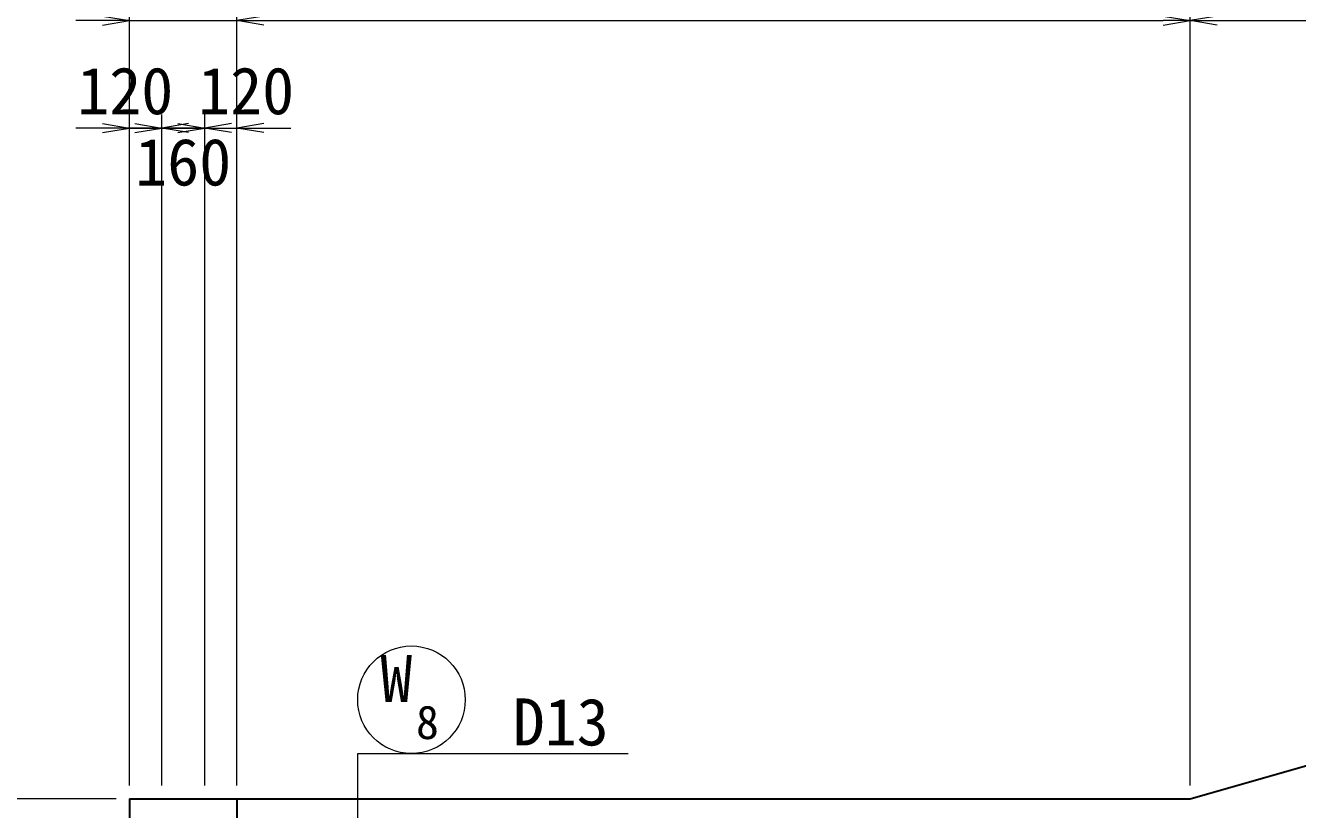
# Model space of a CAD drawing. Header units: millimetres. Extents: x 0 to 126150, y 0 to 29700.
# Drawn here: x 22399 to 27131, y 22182 to 25098 of the extents above; entities that cross this region are included whole.
import ezdxf
from ezdxf.enums import TextEntityAlignment as Align

# ---------------------------------------------------------------- set-up
doc = ezdxf.new("R2010")
doc.units = ezdxf.units.MM
doc.header["$LTSCALE"] = 500
doc.layers.get('Defpoints').update_dxf_attribs({"color": 8})
for name, color, linetype, lineweight in [('D-STR', 3, 'Continuous', 25), ('D-STR-DIM', 7, 'Continuous', 13), ('D-STR-HTXT', 4, 'Continuous', 13), ('D-STR-TXT', 7, 'Continuous', 13)]:
    doc.layers.add(name, color=color, linetype=linetype, lineweight=lineweight)
doc.styles.add('YOKO_GOTHIC', font='')
doc.styles.get('YOKO_GOTHIC').set_extended_font_data('MS Gothic')
doc.dimstyles.new('S50', dxfattribs={"dimscale": 50, "dimtxt": 3.5, "dimasz": 2, "dimexe": 1, "dimexo": 1, "dimgap": 1, "dimtad": 1, "dimdec": 0, "dimzin": 1, "dimdsep": 46, "dimtxsty": 'YOKO_GOTHIC', "dimblk": 'OPEN', "dimcen": 0, "dimclrd": 256, "dimclre": 256, "dimclrt": 256, "dimaunit": 1, "dimadec": 3, "dimazin": 0, "dimtfac": 1, "dimtdec": 0, "dimtix": 1, "dimtmove": 2, "dimatfit": 3, "dimldrblk": 'OPEN', "dimfxl": 1, "dimlwd": -1, "dimlwe": -1, "dimarcsym": 2})

# ---------------------------------------------------------------- blocks, each defined once
blk = doc.blocks.new('_Open')
at = {"color": 0, "linetype": 'ByBlock', "lineweight": -2}
for p, q in [((-1, 0.167), (0, 0)), ((-1, -0.167), (0, 0)), ((0, 0), (-1, 0))]:
    blk.add_line(p, q, dxfattribs=at)
blk = doc.blocks.new('*D321')
at = {"layer": 'D-STR-DIM', "ltscale": 1500, "transparency": 16777216}
for p, q in [((22786.4, 22272.2), (22786.4, 24766)), ((22906.4, 22272.2), (22906.4, 24766)), ((22686.4, 24716), (22586.4, 24716)), ((22786.4, 24716), (22906.4, 24716)), ((23006.4, 24716), (23106.4, 24716))]:
    blk.add_line(p, q, dxfattribs=at)
at = {"layer": 'Defpoints', "color": 0, "ltscale": 1500, "transparency": 16777216}
for p in [(22906.4, 24716), (22786.4, 22222.2), (22906.4, 22222.2)]:
    blk.add_point(p, dxfattribs=at)
at = {"layer": 'D-STR-DIM', "ltscale": 1500, "transparency": 16777216, "xscale": 100, "yscale": 100, "zscale": 100}
blk.add_blockref('_Open', (22786.4, 24716), dxfattribs=at)
at = {"layer": 'D-STR-DIM', "ltscale": 1500, "transparency": 16777216, "xscale": 100, "yscale": 100, "zscale": 100, "rotation": 180}
blk.add_blockref('_Open', (22906.4, 24716), dxfattribs=at)
at = {"layer": 'D-STR-DIM', "ltscale": 1500, "transparency": 16777216, "insert": (22770.8, 24853.5), "char_height": 175, "attachment_point": 5, "style": 'YOKO_GOTHIC'}
blk.add_mtext('120', dxfattribs=at)
blk = doc.blocks.new('*D322')
at = {"layer": 'D-STR-DIM', "ltscale": 1500, "transparency": 16777216}
for p, q in [((22906.4, 22272.2), (22906.4, 24766)), ((23066.4, 22272.2), (23066.4, 24766)), ((22806.4, 24716), (22706.4, 24716)), ((22906.4, 24716), (23066.4, 24716)), ((23166.4, 24716), (23266.4, 24716))]:
    blk.add_line(p, q, dxfattribs=at)
at = {"layer": 'Defpoints', "color": 0, "ltscale": 1500, "transparency": 16777216}
for p in [(23066.4, 24716), (22906.4, 22222.2), (23066.4, 22222.2)]:
    blk.add_point(p, dxfattribs=at)
at = {"layer": 'D-STR-DIM', "ltscale": 1500, "transparency": 16777216, "xscale": 100, "yscale": 100, "zscale": 100}
blk.add_blockref('_Open', (22906.4, 24716), dxfattribs=at)
at = {"layer": 'D-STR-DIM', "ltscale": 1500, "transparency": 16777216, "xscale": 100, "yscale": 100, "zscale": 100, "rotation": 180}
blk.add_blockref('_Open', (23066.4, 24716), dxfattribs=at)
at = {"layer": 'D-STR-DIM', "ltscale": 1500, "transparency": 16777216, "insert": (22986.4, 24588.6), "char_height": 175, "attachment_point": 5, "style": 'YOKO_GOTHIC'}
blk.add_mtext('160', dxfattribs=at)
blk = doc.blocks.new('*D323')
at = {"layer": 'D-STR-DIM', "ltscale": 1500, "transparency": 16777216}
for p, q in [((23066.4, 22272.2), (23066.4, 24766)), ((23186.4, 22272.2), (23186.4, 24766)), ((22966.4, 24716), (22866.4, 24716)), ((23066.4, 24716), (23186.4, 24716)), ((23286.4, 24716), (23386.4, 24716))]:
    blk.add_line(p, q, dxfattribs=at)
at = {"layer": 'Defpoints', "color": 0, "ltscale": 1500, "transparency": 16777216}
for p in [(23186.4, 24716), (23066.4, 22222.2), (23186.4, 22222.2)]:
    blk.add_point(p, dxfattribs=at)
at = {"layer": 'D-STR-DIM', "ltscale": 1500, "transparency": 16777216, "xscale": 100, "yscale": 100, "zscale": 100}
blk.add_blockref('_Open', (23066.4, 24716), dxfattribs=at)
at = {"layer": 'D-STR-DIM', "ltscale": 1500, "transparency": 16777216, "xscale": 100, "yscale": 100, "zscale": 100, "rotation": 180}
blk.add_blockref('_Open', (23186.4, 24716), dxfattribs=at)
at = {"layer": 'D-STR-DIM', "ltscale": 1500, "transparency": 16777216, "insert": (23220.5, 24853.5), "char_height": 175, "attachment_point": 5, "style": 'YOKO_GOTHIC'}
blk.add_mtext('120', dxfattribs=at)
blk = doc.blocks.new('*D324')
at = {"layer": 'D-STR-DIM', "ltscale": 1500, "transparency": 16777216}
for p, q in [((22786.4, 22272.2), (22786.4, 25166)), ((23186.4, 22272.2), (23186.4, 25166)), ((22686.4, 25116), (22586.4, 25116)), ((22786.4, 25116), (23186.4, 25116)), ((23286.4, 25116), (23386.4, 25116))]:
    blk.add_line(p, q, dxfattribs=at)
at = {"layer": 'Defpoints', "color": 0, "ltscale": 1500, "transparency": 16777216}
for p in [(23186.4, 25116), (22786.4, 22222.2), (23186.4, 22222.2)]:
    blk.add_point(p, dxfattribs=at)
at = {"layer": 'D-STR-DIM', "ltscale": 1500, "transparency": 16777216, "xscale": 100, "yscale": 100, "zscale": 100}
blk.add_blockref('_Open', (22786.4, 25116), dxfattribs=at)
at = {"layer": 'D-STR-DIM', "ltscale": 1500, "transparency": 16777216, "xscale": 100, "yscale": 100, "zscale": 100, "rotation": 180}
blk.add_blockref('_Open', (23186.4, 25116), dxfattribs=at)
at = {"layer": 'D-STR-DIM', "ltscale": 1500, "transparency": 16777216, "insert": (22986.4, 25253.5), "char_height": 175, "attachment_point": 5, "style": 'YOKO_GOTHIC'}
blk.add_mtext('400', dxfattribs=at)
blk = doc.blocks.new('*D325')
at = {"layer": 'D-STR-DIM', "ltscale": 1500, "transparency": 16777216}
for p, q in [((23186.4, 22272.2), (23186.4, 25166)), ((26731.9, 22272.2), (26731.9, 25166)), ((23286.4, 25116), (26631.9, 25116))]:
    blk.add_line(p, q, dxfattribs=at)
at = {"layer": 'Defpoints', "color": 0, "ltscale": 1500, "transparency": 16777216}
for p in [(26731.9, 25116), (23186.4, 22222.2), (26731.9, 22222.2)]:
    blk.add_point(p, dxfattribs=at)
at = {"layer": 'D-STR-DIM', "ltscale": 1500, "transparency": 16777216, "xscale": 100, "yscale": 100, "zscale": 100, "rotation": 180}
blk.add_blockref('_Open', (23186.4, 25116), dxfattribs=at)
at = {"layer": 'D-STR-DIM', "ltscale": 1500, "transparency": 16777216, "xscale": 100, "yscale": 100, "zscale": 100}
blk.add_blockref('_Open', (26731.9, 25116), dxfattribs=at)
at = {"layer": 'D-STR-DIM', "ltscale": 1500, "transparency": 16777216, "insert": (24959.2, 25253.5), "char_height": 175, "attachment_point": 5, "style": 'YOKO_GOTHIC'}
blk.add_mtext('3545', dxfattribs=at)
blk = doc.blocks.new('*D326')
at = {"layer": 'D-STR-DIM', "ltscale": 1500, "transparency": 16777216}
for p, q in [((26731.9, 22272.2), (26731.9, 25166)), ((34886.4, 24602.1), (34886.4, 25166)), ((26831.9, 25116), (34786.4, 25116))]:
    blk.add_line(p, q, dxfattribs=at)
at = {"layer": 'Defpoints', "color": 0, "ltscale": 1500, "transparency": 16777216}
for p in [(34886.4, 25116), (34886.4, 24552.1), (26731.9, 22222.2)]:
    blk.add_point(p, dxfattribs=at)
at = {"layer": 'D-STR-DIM', "ltscale": 1500, "transparency": 16777216, "xscale": 100, "yscale": 100, "zscale": 100, "rotation": 180}
blk.add_blockref('_Open', (26731.9, 25116), dxfattribs=at)
at = {"layer": 'D-STR-DIM', "ltscale": 1500, "transparency": 16777216, "xscale": 100, "yscale": 100, "zscale": 100}
blk.add_blockref('_Open', (34886.4, 25116), dxfattribs=at)
at = {"layer": 'D-STR-DIM', "ltscale": 1500, "transparency": 16777216, "insert": (30809.2, 25253.5), "char_height": 175, "attachment_point": 5, "style": 'YOKO_GOTHIC'}
blk.add_mtext('8155', dxfattribs=at)
blk = doc.blocks.new('*D327')
at = {"layer": 'D-STR-DIM', "ltscale": 1500, "transparency": 16777216}
for p, q in [((22786.4, 22272.2), (22786.4, 25566)), ((34886.4, 24602.1), (34886.4, 25566)), ((34786.4, 25516), (22886.4, 25516))]:
    blk.add_line(p, q, dxfattribs=at)
at = {"layer": 'Defpoints', "color": 0, "ltscale": 1500, "transparency": 16777216}
for p in [(22786.4, 25516), (34886.4, 24552.1), (22786.4, 22222.2)]:
    blk.add_point(p, dxfattribs=at)
at = {"layer": 'D-STR-DIM', "ltscale": 1500, "transparency": 16777216, "xscale": 100, "yscale": 100, "zscale": 100, "rotation": 180}
blk.add_blockref('_Open', (22786.4, 25516), dxfattribs=at)
at = {"layer": 'D-STR-DIM', "ltscale": 1500, "transparency": 16777216, "xscale": 100, "yscale": 100, "zscale": 100}
blk.add_blockref('_Open', (34886.4, 25516), dxfattribs=at)
at = {"layer": 'D-STR-DIM', "ltscale": 1500, "transparency": 16777216, "insert": (28836.4, 25653.5), "char_height": 175, "attachment_point": 5, "style": 'YOKO_GOTHIC'}
blk.add_mtext('12100', dxfattribs=at)
blk = doc.blocks.new('*D328')
at = {"layer": 'D-STR-DIM', "ltscale": 1500, "transparency": 16777216}
for p, q in [((20780.2, 22322.2), (20780.2, 22422.2)), ((22736.4, 22222.2), (20730.2, 22222.2)), ((20780.2, 22222.2), (20780.2, 22122.2)), ((22736.4, 22122.2), (20730.2, 22122.2)), ((20780.2, 22022.2), (20780.2, 21922.2))]:
    blk.add_line(p, q, dxfattribs=at)
at = {"layer": 'Defpoints', "color": 0, "ltscale": 1500, "transparency": 16777216}
for p in [(22786.4, 22222.2), (20780.2, 22122.2), (22786.4, 22122.2)]:
    blk.add_point(p, dxfattribs=at)
at = {"layer": 'D-STR-DIM', "ltscale": 1500, "transparency": 16777216, "xscale": 100, "yscale": 100, "zscale": 100}
for p, rotation in [((20780.2, 22222.2), 270), ((20780.2, 22122.2), 90)]:
    blk.add_blockref('_Open', p, dxfattribs=dict(at, rotation=rotation))
at = {"layer": 'D-STR-DIM', "ltscale": 1500, "transparency": 16777216, "insert": (20667.7, 22390), "char_height": 175, "attachment_point": 5, "rotation": 90, "style": 'YOKO_GOTHIC'}
blk.add_mtext('100', dxfattribs=at)
blk = doc.blocks.new('*D329')
at = {"layer": 'D-STR-DIM', "ltscale": 1500, "transparency": 16777216}
for p, q in [((20780.2, 22222.2), (20780.2, 22322.2)), ((22736.4, 22122.2), (20730.2, 22122.2)), ((20780.2, 22122.2), (20780.2, 21852.2)), ((22736.4, 21852.2), (20730.2, 21852.2)), ((20780.2, 21752.2), (20780.2, 21652.2))]:
    blk.add_line(p, q, dxfattribs=at)
at = {"layer": 'Defpoints', "color": 0, "ltscale": 1500, "transparency": 16777216}
for p in [(22786.4, 22122.2), (20780.2, 21852.2), (22786.4, 21852.2)]:
    blk.add_point(p, dxfattribs=at)
at = {"layer": 'D-STR-DIM', "ltscale": 1500, "transparency": 16777216, "xscale": 100, "yscale": 100, "zscale": 100}
for p, rotation in [((20780.2, 22122.2), 270), ((20780.2, 21852.2), 90)]:
    blk.add_blockref('_Open', p, dxfattribs=dict(at, rotation=rotation))
at = {"layer": 'D-STR-DIM', "ltscale": 1500, "transparency": 16777216, "insert": (20642.7, 21987.2), "char_height": 175, "attachment_point": 5, "rotation": 90, "style": 'YOKO_GOTHIC'}
blk.add_mtext('270', dxfattribs=at)
blk = doc.blocks.new('*D334')
at = {"layer": 'D-STR-DIM', "ltscale": 1500, "transparency": 16777216}
for p, q in [((22736.4, 22222.2), (20330.2, 22222.2)), ((20380.2, 21822.2), (20380.2, 22122.2)), ((22736.4, 21722.2), (20330.2, 21722.2))]:
    blk.add_line(p, q, dxfattribs=at)
at = {"layer": 'Defpoints', "color": 0, "ltscale": 1500, "transparency": 16777216}
for p in [(20380.2, 22222.2), (22786.4, 22222.2), (22786.4, 21722.2)]:
    blk.add_point(p, dxfattribs=at)
at = {"layer": 'D-STR-DIM', "ltscale": 1500, "transparency": 16777216, "xscale": 100, "yscale": 100, "zscale": 100}
for p, rotation in [((20380.2, 22222.2), 90), ((20380.2, 21722.2), 270)]:
    blk.add_blockref('_Open', p, dxfattribs=dict(at, rotation=rotation))
at = {"layer": 'D-STR-DIM', "ltscale": 1500, "transparency": 16777216, "insert": (20242.7, 21972.2), "char_height": 175, "attachment_point": 5, "rotation": 90, "style": 'YOKO_GOTHIC'}
blk.add_mtext('500', dxfattribs=at)
blk = doc.blocks.new('*D335')
at = {"layer": 'D-STR-DIM', "ltscale": 1500, "transparency": 16777216}
for p, q in [((22736.4, 22222.2), (19930.2, 22222.2)), ((19980.2, 20822.2), (19980.2, 22122.2)), ((22736.4, 20722.2), (19930.2, 20722.2))]:
    blk.add_line(p, q, dxfattribs=at)
at = {"layer": 'Defpoints', "color": 0, "ltscale": 1500, "transparency": 16777216}
for p in [(19980.2, 22222.2), (22786.4, 22222.2), (22786.4, 20722.2)]:
    blk.add_point(p, dxfattribs=at)
at = {"layer": 'D-STR-DIM', "ltscale": 1500, "transparency": 16777216, "xscale": 100, "yscale": 100, "zscale": 100}
for p, rotation in [((19980.2, 22222.2), 90), ((19980.2, 20722.2), 270)]:
    blk.add_blockref('_Open', p, dxfattribs=dict(at, rotation=rotation))
at = {"layer": 'D-STR-DIM', "ltscale": 1500, "transparency": 16777216, "insert": (19842.7, 21472.2), "char_height": 175, "attachment_point": 5, "rotation": 90, "style": 'YOKO_GOTHIC'}
blk.add_mtext('1500', dxfattribs=at)

msp = doc.modelspace()

# ---------------------------------------------------------------- linework, layer by layer
at = {"layer": 'D-STR'}
for p, q in [((22786.4, 22222.2), (22786.4, 21322.2)), ((23186.4, 22222.2), (23186.4, 21722.2))]:
    msp.add_line(p, q, dxfattribs=at)
at = {"layer": 'D-STR', "ltscale": 0.01}
msp.add_line((23440.9, 22222.2), (23840.9, 22222.2), dxfattribs=at)
at = {"layer": 'D-STR'}
msp.add_lwpolyline([(22786.4, 22222.2), (26731.9, 22222.2), (34886.4, 24552.1)], dxfattribs=at)
at = {"layer": 'D-STR-HTXT'}
for p, q in [((23635.4, 21986.6), (23635.4, 22390.5)), ((23635.4, 22390.5), (24642, 22390.5))]:
    msp.add_line(p, q, dxfattribs=at)
msp.add_circle((23835.4, 22590.5), 200, dxfattribs=at)

# ---------------------------------------------------------------- texts
at = {"layer": 'D-STR-TXT', "style": 'YOKO_GOTHIC'}
for s, height, p in [('W', 175, (23779.1, 22582.2)), ('8', 125, (23894.8, 22444.4))]:
    msp.add_text(s, height=height, dxfattribs=at).set_placement(p, align=Align.CENTER)
msp.add_text('D13', height=175, dxfattribs=at).set_placement((24211.9, 22420.5))

# ---------------------------------------------------------------- dimensions: what is measured, and where the dimension line sits
at = {"layer": 'D-STR-DIM', "ltscale": 1500}
for base, p1, p2, picture, middle in [((22786.4, 25516), (34886.4, 24552.1), (22786.4, 22222.2), '*D327', (28836.4, 25653.5)), ((23186.4, 25116), (22786.4, 22222.2), (23186.4, 22222.2), '*D324', (22986.4, 25253.5)), ((26731.9018, 25116.0333), (23186.4247, 22222.2342), (26731.9018, 22222.2342), '*D325', (24959.1632, 25253.5333)), ((34886.4247, 25116.0333), (26731.9018, 22222.2342), (34886.4247, 24552.098), '*D326', (30809.1632, 25253.5333))]:
    dim = msp.add_linear_dim(base=base, p1=p1, p2=p2, dimstyle='S50', dxfattribs=at)
    dim.commit()
    dim.dimension.update_dxf_attribs({"geometry": picture, "text_midpoint": middle})
for base, p1, p2, picture, middle in [((22906.4, 24716), (22786.4, 22222.2), (22906.4, 22222.2), '*D321', (22770.8, 24853.5)), ((23186.4, 24716), (23066.4, 22222.2), (23186.4, 22222.2), '*D323', (23220.5, 24853.5)), ((23066.4, 24716), (22906.4, 22222.2), (23066.4, 22222.2), '*D322', (22986.4, 24588.6))]:
    dim = msp.add_linear_dim(base=base, p1=p1, p2=p2, dimstyle='S50', dxfattribs=at)
    dim.commit()
    dim.dimension.update_dxf_attribs({"geometry": picture, "text_midpoint": middle, "dimtype": 160})
dim = msp.add_linear_dim(base=(20780.2, 22122.2), p1=(22786.4, 22222.2), p2=(22786.4, 22122.2), angle=90, dimstyle='S50', dxfattribs=at)
dim.commit()
dim.dimension.update_dxf_attribs({"geometry": '*D328', "text_midpoint": (20667.7, 22390), "dimtype": 160})
for base, p1, p2, picture, middle in [((20780.2, 21852.2), (22786.4, 22122.2), (22786.4, 21852.2), '*D329', (20642.7, 21987.2)), ((19980.2, 22222.2), (22786.4, 20722.2), (22786.4, 22222.2), '*D335', (19842.7, 21472.2)), ((20380.2, 22222.2), (22786.4, 21722.2), (22786.4, 22222.2), '*D334', (20242.7, 21972.2))]:
    dim = msp.add_linear_dim(base=base, p1=p1, p2=p2, angle=90, dimstyle='S50', dxfattribs=at)
    dim.commit()
    dim.dimension.update_dxf_attribs({"geometry": picture, "text_midpoint": middle})

doc.saveas('drawing.dxf')
